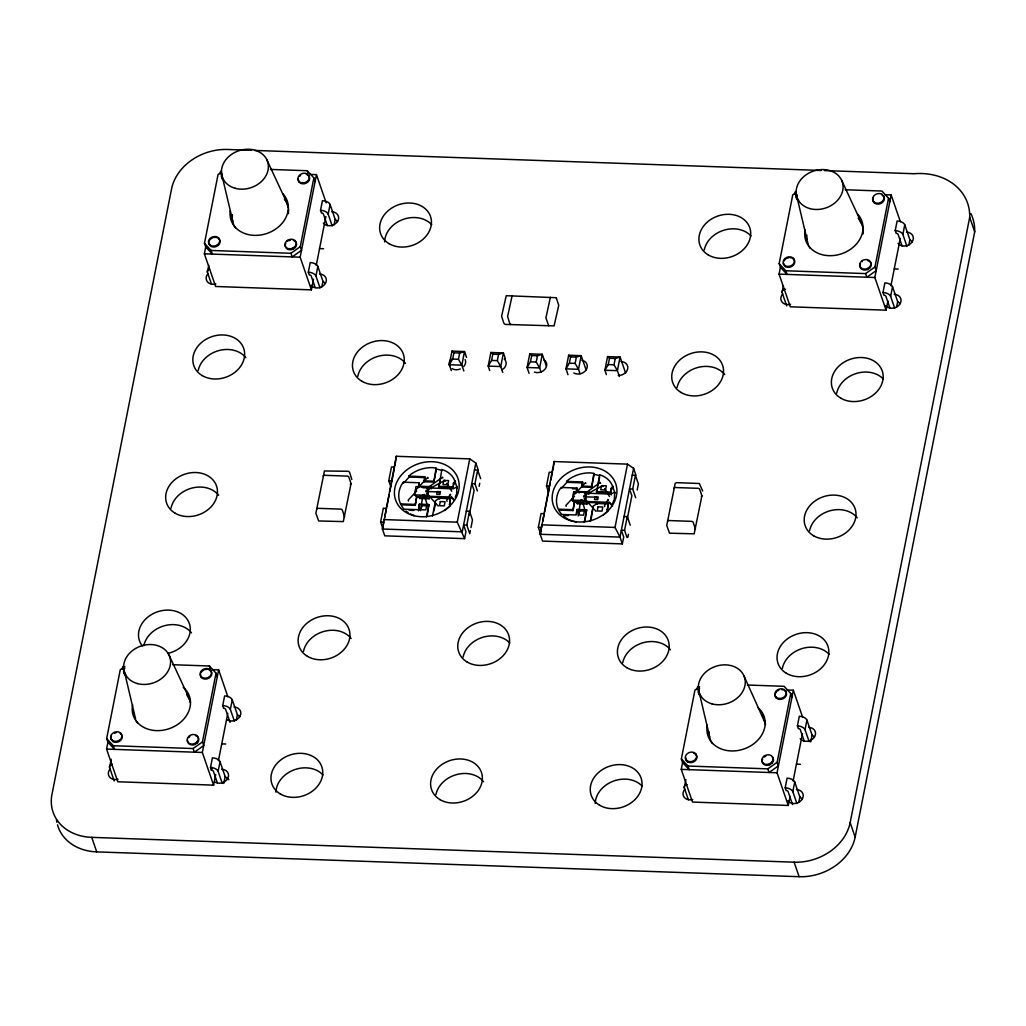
<?xml version="1.0" encoding="UTF-8"?>
<svg xmlns="http://www.w3.org/2000/svg" width="1026" height="1026" viewBox="0 0 1026 1026"><rect width="100%" height="100%" fill="white"/><g stroke="black" fill="none" stroke-linecap="round" stroke-linejoin="round"><path stroke-width="1.5" d="M232.415 214.806L232.197 219.5L233.851 225.412L235.57 227.977M288.421 213.652L288.627 208.945M456.621 493.416L456.903 486.978L453.184 488.812L430.83 488.017L431.1 486.645L421.519 486.298L421.84 487.209M614.369 498.674L614.664 492.236L610.932 494.07L588.591 493.275L588.86 491.903L579.28 491.557L579.01 492.942M709.222 731.961L709.081 735.091L710.723 740.99L712.454 743.568M863.11 233.954L863.328 229.26M477.641 472.614L478.18 469.857L475.833 463.047L469.754 458.879L396.318 456.288L394.933 465.727M553.771 465.496L554.078 461.546L627.514 464.137L633.593 468.305L635.928 475.115M351.841 479.514L349.545 472.229L348.455 471.28L324.447 470.985L315.88 513.231L318.65 520.964L343.3 521.593L351.02 483.644M396.318 456.288L382.429 529.018L384.776 535.828L464.598 538.65L465.958 531.763L463.611 524.966L466.804 525.068L469.767 533.7L470.37 530.634M554.078 461.546L540.189 534.277L542.536 541.087L622.346 543.908L623.705 537.034L621.358 530.224L624.552 530.339L627.027 537.521M466.535 357.407L464.509 351.546L451.979 351.11L449.298 364.743L451.312 370.566M463.842 371.014L461.828 365.179L449.298 364.743L452.671 359.074L453.902 352.803L451.979 351.11M458.442 359.28L459.674 353.008L464.509 351.546L461.828 365.179L458.442 359.28L452.671 359.074M505.42 358.779L503.407 352.931L490.877 352.482L488.196 366.115L489.71 370.489M502.74 372.387L500.714 366.551L488.196 366.115L491.569 360.447L492.801 354.175L490.877 352.482M497.341 360.652L498.572 354.38L503.407 352.931L500.714 366.551L497.341 360.652L491.569 360.447M546.332 366L542.292 354.303L529.775 353.855L527.082 367.488L529.095 373.323M541.125 372.31L539.612 367.936L527.082 367.488L530.455 361.832L531.699 355.547L529.775 353.855M536.226 362.024L537.47 355.753L542.292 354.303L539.612 367.936L536.226 362.024L530.455 361.832M586.244 370.296L581.191 355.676L568.66 355.227L565.98 368.86L567.994 374.695M580.023 373.682L578.51 369.309L565.98 368.86L569.353 363.204L570.584 356.92L568.66 355.227M575.124 363.409L576.356 357.125L581.191 355.676L578.51 369.309L575.124 363.409L569.353 363.204M625.642 373.131L620.089 357.048L607.559 356.612L604.878 370.232L606.379 374.605M619.409 376.516L617.395 370.681L604.878 370.232L608.251 364.576L609.482 358.292L607.559 356.612M614.01 364.781L615.254 358.497L620.089 357.048L617.395 370.681L614.01 364.781L608.251 364.576M106.666 738.566L113.296 745.735L114.54 749.365L107.922 742.196L106.666 738.566L120.26 669.786L124.928 666.477M204.482 243.29L211.112 250.459L212.356 254.089L205.739 246.92L204.482 243.29L218.063 174.51L221.578 172.035M215.704 774.438L213.6 785.147L117.81 781.761L106.563 749.083L107.922 742.196M122.325 669.285L122.863 666.528M313.52 279.162L311.404 289.871L215.627 286.485L204.379 253.807L205.739 246.92M220.128 174.01L220.68 171.265M114.194 780.889L109.577 767.499L111.206 759.24M211.497 284.125L207.393 272.223L208.753 265.336M113.296 745.735L193.119 748.544L194.363 752.186L203.699 745.581L202.455 741.952L216.037 673.171L209.419 666.002L172.701 664.707M211.112 250.459L290.922 253.281L292.179 256.91L301.516 250.306L300.259 246.676L313.853 177.896L307.223 170.726L270.505 169.431M213.6 785.147L202.34 752.468L218.641 669.914L212.267 669.696M311.404 289.871L300.156 257.193L316.457 174.638L310.07 174.42M217.358 782.825L213.344 771.167A1.654 0.872 11.2 0 0 211.433 770.193L210.497 767.474L212.395 757.842A6.592 3.476 11.2 0 1 220.039 761.702L225.156 776.592L223.796 783.466M230.081 722.368L225.566 709.248A1.654 0.872 11.2 0 0 223.655 708.286L222.719 705.567L224.63 695.936A6.592 3.476 11.2 0 1 232.261 699.796L237.391 714.673L236.301 720.188M315.174 287.549L311.16 275.891A1.654 0.872 11.2 0 0 309.249 274.93L308.313 272.198L310.211 262.566A6.592 3.476 11.2 0 1 317.842 266.427L322.972 281.316L321.882 286.818M327.397 225.643L323.382 213.985A1.654 0.872 11.2 0 0 321.471 213.01L320.535 210.292L322.433 200.66A6.592 3.476 11.2 0 1 330.077 204.52L335.194 219.41L334.117 224.912M211.433 770.193L211.972 767.448M218.423 760.689L227.785 713.301M316.239 265.413L325.896 216.499M222.232 783.236L218.128 771.334L220.039 761.702M234.454 721.329L230.363 709.428L232.261 699.796M320.048 287.973L315.944 276.058L317.842 266.427M332.27 226.053L328.166 214.152L330.077 204.52M383.07 529.211L380.595 522.029L383.314 508.268L386.507 508.383M390.726 486.504L388.751 480.758L391.47 466.997L394.664 467.112M384.699 517.553L386.199 509.909M386.815 506.857L389.226 494.622M389.829 491.569L394.356 468.638M418.8 487.273L419.198 482.746L403.346 482.194L401.397 485.016A29.69 24.137 -19 0 0 400.55 503.907L400.871 504.818L415.235 505.318L416.928 496.738L414.401 494.853L416.03 486.593L428.804 487.042L442.527 477.154L442.847 478.052M415.53 491.634L416.069 488.876M415.235 505.318L416.62 495.827M418.48 486.362L419.198 482.746M454.377 499.79L451.555 497.059L429.201 496.276L429.201 498.79L419.621 498.444L419.621 495.93L427.483 496.212L428.804 487.042L426.713 488.389M419.621 498.444L419.621 495.93M419.339 504.189L418.57 510.602L419.339 504.189L428.919 504.535L427.098 516.27M408.81 476.154L411.028 474.179A29.69 24.137 -19 0 1 432.78 467.638L436.101 468.151L436.422 469.049L433.844 482.092L424.264 481.745L424.764 476.718L408.81 476.154L409.118 477.052L403.654 483.092L403.346 482.194M424.264 481.745L424.764 476.718M423.045 494.712L420.378 510.743M427.483 496.212L428.804 487.042M429.201 498.79L429.201 496.276M426.47 516.912L428.919 504.535M433.844 482.092L436.101 468.151M432.485 516.014L435.473 500.88L439.218 498.238L450.388 498.636L449.619 505.048L450.388 498.636M455.531 481.81L453.774 484.015L453.03 487.735L438.846 487.235L441.86 469.51A25.47 20.712 -19 0 1 454.197 479.386L457.211 487.889L456.903 486.978M433.998 510.871L435.499 503.304M438.846 487.235L440.654 478.065M453.03 487.735L453.454 483.105L455.211 480.899M464.598 538.65L457.263 522.17L469.754 458.879M475.833 463.047L462.251 531.84L382.429 529.018L383.788 522.144L380.595 522.029M466.804 525.068L469.523 511.32L466.33 511.204M477.423 490.992L474.948 483.797L477.667 470.036L474.474 469.934M469.28 514.949L474.102 490.492L471.755 483.682L474.948 483.797M470.972 527.582L472.486 519.938L469.523 511.32M479.129 486.311L479.732 483.246M540.83 534.469L538.355 527.287L541.074 513.526L544.267 513.641L542.754 521.285M548.487 491.762L546.499 486.016L549.218 472.255L552.411 472.37L550.898 480.014M541.279 528.775L540.189 534.277L619.999 537.098L622.346 543.908M542.151 524.337L541.548 527.402L538.355 527.287M544.562 512.115L549.397 487.658M550.295 483.066L549.692 486.132L546.499 486.016M552.681 470.998L553.501 466.868M561.286 514.039L558.619 510.076L572.983 510.576L574.688 501.996L572.149 500.111L573.778 491.852L586.551 492.313L600.287 482.412L600.595 483.323M572.47 501.021L573.008 498.264M573.547 495.52L573.778 491.852M572.983 510.576L574.368 501.086M575.996 492.826L576.958 488.004L561.094 487.453L559.144 490.274A29.69 24.137 -19 0 0 558.311 509.165L572.675 509.678M576.548 492.531L576.958 488.004M612.124 505.048L609.303 502.317L586.949 501.534L586.949 504.048L577.369 503.715L577.381 501.188L585.23 501.47L586.551 492.313L584.474 493.647M577.369 503.715L577.381 501.188M584.846 521.529L586.68 509.794L577.099 509.447L576.009 514.962L561.863 514.462M566.557 481.412L568.776 479.437A29.69 24.137 -19 0 1 590.527 472.896L593.862 473.409L594.169 474.32L591.604 487.35L582.024 487.004L582.524 481.976L566.557 481.412L566.878 482.323L561.414 488.363M576.599 514.488L577.138 511.73M582.024 487.004L582.524 481.976M580.806 499.97L578.125 516.014M585.23 501.47L586.551 492.313M586.949 504.048L586.949 501.534M584.23 522.17L586.68 509.794M591.604 487.35L593.862 473.409M590.245 521.272L593.233 506.139L596.965 503.51L608.149 503.894L607.366 510.307L608.149 503.894M613.279 487.068L611.522 489.274L610.791 492.993L596.606 492.493L599.607 474.769A25.47 20.712 -19 0 1 611.945 484.644L614.972 493.147L614.664 492.236M590.861 520.669L593.233 506.139M596.901 490.967L597.504 487.914M598.107 484.849L599.62 477.205M610.791 492.993L611.214 488.363L612.971 486.157M633.593 468.305L619.999 537.098L615.01 527.428L627.514 464.137M624.552 530.339L627.271 516.578L624.077 516.463M635.671 497.687L632.709 489.056L635.427 475.307L632.234 475.192M627.335 518.681L631.862 495.75L629.515 488.953L632.709 489.056M627.822 537.432L628.425 534.366M637.184 490.043L638.39 483.926L635.427 475.307M701.887 495.866L694.166 533.815L669.516 533.187L666.746 525.466L675.198 483.349L676.621 482.656L699.322 483.502L702.656 490.979M681.367 758.881L687.984 766.037L689.241 769.667L682.611 762.51L681.367 758.881L694.948 690.088L699.617 686.792M779.17 263.605L785.801 270.774L787.045 274.404L780.427 267.235L779.17 263.605L792.765 194.825L796.266 192.349M790.097 796.279L788.289 805.448L692.512 802.075L681.251 769.385L682.611 762.51M697.013 689.6L697.552 686.843M887.913 301.016L886.105 310.185L790.315 306.8L779.067 274.122L780.427 267.235M794.829 194.324L795.368 191.567M688.369 799.716L684.265 787.814L685.894 779.555M786.698 305.928L782.081 292.538L783.441 285.651M687.984 766.037L767.807 768.859L769.051 772.488L778.388 765.896L777.144 762.267L790.725 693.473L784.108 686.317L747.39 685.022M785.801 270.774L865.611 273.596L866.867 277.225L876.204 270.62L874.96 266.991L888.542 198.21L881.911 191.041L845.206 189.746M788.289 805.448L777.041 772.77L793.342 690.229L786.955 690.011M886.105 310.185L874.845 277.507L891.145 194.953L884.758 194.735M792.547 804.589L788.032 791.469A1.654 0.872 11.2 0 0 786.121 790.507L785.185 787.788L787.083 778.157A6.592 3.476 11.2 0 1 794.727 782.017L799.844 796.907L798.767 802.409M804.269 741.234L800.254 729.563A1.654 0.872 11.2 0 0 798.343 728.601L797.407 725.882L799.318 716.251A6.592 3.476 11.2 0 1 806.949 720.111L812.079 734.988L810.72 741.875M889.863 307.864L885.848 296.206A1.654 0.872 11.2 0 0 883.937 295.231L883.001 292.513L884.899 282.881A6.592 3.476 11.2 0 1 892.53 286.741L897.66 301.631L896.57 307.133M902.085 245.958L898.071 234.287A1.654 0.872 11.2 0 0 896.16 233.325L895.223 230.606L897.122 220.975A6.592 3.476 11.2 0 1 904.765 224.835L909.882 239.725L908.805 245.227M793.111 780.991L802.473 733.616M890.927 285.728L900.289 238.34M796.92 803.55L792.816 791.649L794.727 782.017M809.142 741.644L805.051 729.73L806.949 720.111M894.736 308.275L890.632 296.373L892.53 286.741M906.958 246.368L902.854 234.467L904.765 224.835M57.494 824.84A49.479 40.232 -19 0 0 96.713 851.875L799.113 876.704A49.479 40.232 -19 0 0 855.145 837.126L850.156 822.608L969.698 217.268A58.302 47.414 -19 0 0 913.999 173.74L824.391 170.572M855.145 837.126L974.7 231.799A58.302 47.414 -19 0 0 970.929 213.626M510.512 323.831L510.063 324.549L507.601 316.47L512.089 295.937M455.275 497.238L456.172 494.699M612.573 503.779L613.92 499.957M548.654 325.755L545.922 317.829L550.398 297.296M416.671 491.018L408.143 500.149L408.451 501.06M574.432 496.276L565.89 505.42L566.211 506.318M417.043 488.722L427.791 477.334L428.099 478.244M574.804 493.981L585.551 482.605L585.859 483.502M294.962 246.586L292.564 248.279A5.771 4.694 -19 0 1 284.933 244.65A5.771 4.694 -19 0 1 292.5 239.302A5.771 4.694 -19 0 1 294.962 246.586L295.27 247.497L292.885 249.19A5.771 4.694 -19 0 1 286.754 248.613A5.771 4.694 -19 0 1 285.767 243.483M444.745 510.627L450.324 505.664L449.298 504.138M197.146 741.862L194.76 743.555A5.771 4.694 -19 0 1 187.117 739.926A5.771 4.694 -19 0 1 194.696 734.578A5.771 4.694 -19 0 1 197.146 741.862L197.467 742.773L195.068 744.453A5.771 4.694 -19 0 1 187.514 739.99M869.65 266.901L867.265 268.594A5.771 4.694 -19 0 1 859.621 264.964A5.771 4.694 -19 0 1 867.201 259.616A5.771 4.694 -19 0 1 869.65 266.901L869.971 267.812L867.573 269.492A5.771 4.694 -19 0 1 861.442 268.927A5.771 4.694 -19 0 1 860.455 263.785M603.609 514.898L608.072 510.922L607.059 509.409M771.834 762.177L769.449 763.857A5.771 4.694 -19 0 1 761.805 760.24A5.771 4.694 -19 0 1 769.385 754.88A5.771 4.694 -19 0 1 771.834 762.177L772.155 763.075L769.757 764.768A5.771 4.694 -19 0 1 763.639 764.203A5.771 4.694 -19 0 1 762.639 759.06M290.922 253.281L300.259 246.676M193.119 748.544L202.455 741.952M865.611 273.596L874.96 266.991M767.807 768.859L777.144 762.267M426.034 490.543L444.758 480.412L445.079 481.322M583.781 495.802L602.519 485.67L602.826 486.58M251.562 150.322L227.554 149.475A49.479 40.232 -19 0 0 171.522 189.053L51.967 794.393A49.479 40.232 -19 0 0 91.712 837.357L96.713 851.875M254.756 150.437L821.185 170.457M319.561 248.6L323.549 248.741M894.249 268.915L898.237 269.056M204.379 253.807L300.156 257.193M779.067 274.122L874.845 277.507M453.902 352.803L459.674 353.008M492.801 354.175L498.572 354.38M531.699 355.547L537.47 355.753M570.584 356.92L576.356 357.125M609.482 358.292L615.254 358.497M566.878 482.323L582.832 482.887M409.118 477.052L425.085 477.616M581.704 486.106L591.284 486.439M423.956 480.835L433.536 481.181M388.751 480.758L391.945 480.861M572.508 488.748L577.266 488.915M596.286 491.582L610.483 492.082M438.538 486.324L452.722 486.824M422.827 487.735L425.97 487.85M583.525 496.764L596.298 497.212L596.606 498.123M425.777 491.492L438.538 491.954L438.859 492.852M572.149 500.111L584.923 500.56M414.401 494.853L427.162 495.301M574.688 501.996L577.689 502.099M587.27 502.432L609.611 503.227L612.445 505.959M416.928 496.738L419.929 496.84M429.509 497.174L451.863 497.969L453.748 499.79M577.061 502.804L586.641 503.138M419.301 497.546L428.881 497.879M400.55 503.907L414.914 504.407M421.25 505.151L429.227 505.433M404.103 509.191L418.249 509.691M563.749 515.424L568.455 515.591M409.13 510.268L413.85 510.435M541.574 524.837L615.01 527.428M383.827 519.566L457.263 522.17M221.744 743.863L225.733 744.004M796.433 764.178L800.434 764.319M106.563 749.083L202.34 752.468M681.251 769.385L777.041 772.77M91.712 837.357L794.111 862.186A49.479 40.232 -19 0 0 850.156 822.608M594.169 474.32L599.928 475.679M436.422 469.049L442.168 470.421L441.86 469.51M883.681 196.12A5.835 4.745 -19 0 1 878.346 203.212A5.835 4.745 -19 0 1 872.921 197.338A5.835 4.745 -19 0 1 881.962 194.273L883.989 197.03A5.835 4.745 -19 0 1 878.41 204.136A5.835 4.745 -19 0 1 873.421 197.838M785.159 265.683L783.466 263.849A5.771 4.694 -19 0 1 788.737 256.833A5.771 4.694 -19 0 1 794.111 262.643A5.771 4.694 -19 0 1 785.159 265.683L785.467 266.593A5.771 4.694 -19 0 0 793.457 265.106A5.771 4.694 -19 0 0 792.713 258.449M785.467 266.593L783.466 263.849M308.993 175.805A5.835 4.745 -19 0 1 303.658 182.897A5.835 4.745 -19 0 1 298.233 177.023A5.835 4.745 -19 0 1 307.274 173.958L309.301 176.716A5.835 4.745 -19 0 1 304.466 183.731A5.835 4.745 -19 0 1 298.284 178.781M784.467 690.447L786.185 692.306A5.835 4.745 -19 0 1 781.35 699.309A5.835 4.745 -19 0 1 775.169 694.358M210.471 245.368L208.778 243.534A5.771 4.694 -19 0 1 214.049 236.531A5.771 4.694 -19 0 1 219.423 242.328A5.771 4.694 -19 0 1 210.471 245.368L210.779 246.278A5.771 4.694 -19 0 0 218.769 244.791A5.771 4.694 -19 0 0 218.012 238.135M210.779 246.278L208.778 243.534M687.343 760.959L685.65 759.125A5.771 4.694 -19 0 1 690.934 752.109A5.771 4.694 -19 0 1 696.308 757.919A5.771 4.694 -19 0 1 687.343 760.959L687.664 761.869A5.771 4.694 -19 0 0 696.077 759.817A5.771 4.694 -19 0 0 693.64 753.199M687.664 761.869L685.65 759.125M211.176 671.081A5.835 4.745 -19 0 1 205.841 678.173A5.835 4.745 -19 0 1 200.416 672.299A5.835 4.745 -19 0 1 209.458 669.234L211.484 671.992A5.835 4.745 -19 0 1 206.649 678.994A5.835 4.745 -19 0 1 200.48 674.056M208.509 669.606A5.835 4.745 -19 0 1 209.779 670.132L211.484 671.992M112.655 740.644L110.962 738.81A5.771 4.694 -19 0 1 116.246 731.794A5.771 4.694 -19 0 1 121.607 737.604A5.771 4.694 -19 0 1 112.655 740.644L112.975 741.554A5.771 4.694 -19 0 0 120.953 740.067A5.771 4.694 -19 0 0 120.209 733.41M112.975 741.554L110.962 738.81M909.882 239.725L912.332 241.777M897.66 301.631L900.11 303.683M335.194 219.41L337.644 221.462M322.972 281.316L325.409 283.368M812.079 734.988L814.516 737.053M799.844 796.907L802.294 798.959M237.391 714.673L239.827 716.738M225.156 776.592L228.824 779.683M556.118 297.707L506.241 295.693L501.586 316.29L503.946 323.511L505.343 324.408L554.091 325.896L558.747 305.312L556.297 297.938M584.179 498.341L595.926 511.269M426.431 493.083L438.166 506.01M883.296 195.992L883.989 197.03M858.223 218.217L862.276 225.079M808.539 245.714L810.258 248.292M785.865 691.396L784.159 689.536A5.835 4.745 -19 0 0 775.105 692.614A5.835 4.745 -19 0 0 780.529 698.475A5.835 4.745 -19 0 0 785.865 691.396L786.185 692.306M308.608 175.677L309.301 176.716M284.394 199.185L286.985 203.045L288.409 207.714M401.756 506.139L403.526 508.781M186.591 694.461L189.772 700.04M136.035 720.675L137.766 723.253M841.628 180.268L861.673 223.36L862.917 227.785M743.812 675.544L765.281 723.304M266.94 159.953L286.985 203.045L288.216 207.47M169.123 655.229L189.182 698.321L190.413 702.746M969.698 217.268L974.7 231.799M891.145 194.953L900.353 221.693M888.542 198.21L889.786 201.84M881.962 194.273L882.283 195.171M873.639 201.686L873.96 202.584M867.265 268.594L867.573 269.492M862.007 260.771L862.327 261.681M793.406 258.347L793.714 259.257M793.342 690.229L802.537 716.969M790.725 693.473L791.982 697.116M775.836 696.949L776.143 697.86M769.449 763.857L769.757 764.768M764.203 756.047L764.511 756.957A5.771 4.694 -19 0 1 765.819 756.226M794.111 862.186L799.113 876.704M709.671 736.809L698.424 689.177M627.271 516.578L630.246 525.197M611.214 488.363L611.522 489.274M610.932 494.07L611.252 494.968M609.495 496.558L604.699 488.594L605.007 489.505M609.303 502.317L609.611 503.227M608.405 500.393L608.085 499.495L604.494 505.638L604.801 506.549M695.59 753.623L695.897 754.533M596.965 503.51L597.286 504.407M588.86 491.903L588.898 494.186L588.591 493.275M579.28 491.557L579.587 492.467M585.179 510.82L581.819 499.611M577.099 509.447L577.407 510.358M477.667 470.036L480.643 478.667M453.454 483.105L453.774 484.015M451.748 491.3L446.938 483.336L447.259 484.246M451.555 497.059L451.863 497.969M450.645 495.135L450.337 494.224L446.733 500.38L447.054 501.291M439.218 498.238L439.526 499.149M431.1 486.645L431.138 488.927L430.83 488.017M316.457 174.638L326.178 202.866M427.419 505.549L424.071 494.352M313.853 177.896L315.097 181.525M307.223 170.726L308.056 173.15M307.274 173.958L307.582 174.869A5.835 4.745 -19 0 0 306.325 174.33M298.951 181.371L299.259 182.269M292.564 248.279L292.885 249.19M287.318 240.469L287.639 241.366M232.799 221.231L221.539 173.586M218.705 238.032L219.025 238.943M218.641 669.914L227.849 696.654M216.037 673.171L217.294 676.801M209.419 666.002L210.253 668.426M209.458 669.234L209.779 670.132M201.134 676.634L201.455 677.545M194.76 743.555L195.068 744.453M120.901 733.308L121.209 734.218M808.129 244.239L796.227 193.901M763.87 718.623L765.511 724.536M135.624 719.2L123.736 668.862M414.363 515.642A29.69 24.137 -19 0 1 410.477 514M408.143 512.628A29.69 24.137 -19 0 1 406.001 511.012M695.089 529.275A1.654 0.872 11.2 0 0 695.333 528.646L693.153 522.298A1.654 0.872 11.2 0 0 691.242 521.336L668.888 520.541A1.654 0.872 11.2 0 0 667.605 521.4M701.335 496.392A1.654 0.872 11.2 0 0 701.861 495.635L699.668 489.274A1.654 0.872 11.2 0 0 697.757 488.312L675.416 487.53A1.654 0.872 11.2 0 0 674.133 488.376M344.236 517.053A1.654 0.872 11.2 0 0 344.48 516.424L342.286 510.076A1.654 0.872 11.2 0 0 340.375 509.101L318.034 508.319A1.654 0.872 11.2 0 0 316.752 509.165M350.302 484.208A1.654 0.872 11.2 0 0 350.995 483.4L348.814 477.052A1.654 0.872 11.2 0 0 346.903 476.09L324.549 475.295A1.654 0.872 11.2 0 0 323.267 476.154M576.304 521.965A29.69 24.137 -19 0 1 573.483 521.323M572.11 520.9A29.69 24.137 -19 0 1 568.224 519.259M567.032 518.605A29.69 24.137 -19 0 1 563.749 516.27M231.991 221.372A29.69 24.137 -19 0 1 232.274 214.934M284.792 199.159A29.69 24.137 -19 0 1 286.78 201.686M282.945 193.799A29.69 24.137 -19 0 1 266.388 233.633A29.69 24.137 -19 0 1 230.222 210.869M209.086 244.444A5.771 4.694 -19 0 1 208.817 242.008M209.253 240.777A5.771 4.694 -19 0 1 212.433 237.942M213.87 237.506A5.771 4.694 -19 0 1 216.768 237.609M293.282 240.315A5.771 4.694 -19 0 1 295.27 247.497M288.947 240.648A5.771 4.694 -19 0 1 290.384 240.212M299.528 176.369A5.835 4.745 -19 0 1 300.618 175.395M222.757 179.576A5.835 4.745 -19 0 1 222.219 174.818M223.45 179.473A5.835 4.745 -19 0 1 221.911 173.907M308.313 272.198A6.592 3.476 11.2 0 1 315.944 276.058M320.535 210.292A6.592 3.476 11.2 0 1 328.166 214.152M207.393 272.223A6.592 3.476 11.2 0 1 209.496 269.184M761.664 714.737A29.69 24.137 -19 0 1 763.665 717.264M757.932 707.581A29.69 24.137 -19 0 1 744.004 748.967A29.69 24.137 -19 0 1 707.312 725.164M685.958 760.035A5.771 4.694 -19 0 1 685.689 757.598M772.411 757.239A5.771 4.694 -19 0 1 772.155 763.075M775.605 693.114A5.835 4.745 -19 0 1 776.4 691.96M777.503 690.985A5.835 4.745 -19 0 1 778.824 690.254M781.774 689.703A5.835 4.745 -19 0 1 783.197 689.921M700.643 695.974A5.835 4.745 -19 0 1 699.091 690.408M700.335 695.064A5.835 4.745 -19 0 1 699.578 688.343M785.185 787.788A6.592 3.476 11.2 0 1 792.816 791.649M797.407 725.882A6.592 3.476 11.2 0 1 805.051 729.73M684.265 787.814A6.592 3.476 11.2 0 1 687.061 784.595M806.577 240.43A29.69 24.137 -19 0 1 806.962 235.249M857.633 214.113A29.69 24.137 -19 0 1 840.332 254.179A29.69 24.137 -19 0 1 805.128 229.888M783.774 264.759A5.771 4.694 -19 0 1 783.441 263.579M783.941 261.091A5.771 4.694 -19 0 1 785.813 258.975M787.122 258.257A5.771 4.694 -19 0 1 788.558 257.821M790.046 257.706A5.771 4.694 -19 0 1 791.456 257.924M867.97 260.63A5.771 4.694 -19 0 1 869.971 267.812M798.459 200.698A5.835 4.745 -19 0 1 796.907 195.132M798.151 199.788A5.835 4.745 -19 0 1 796.599 194.222M883.001 292.513A6.592 3.476 11.2 0 1 890.632 296.373M895.223 230.606A6.592 3.476 11.2 0 1 902.854 234.467M782.081 292.538A6.592 3.476 11.2 0 1 785.608 289.191M183.244 687.266A29.69 24.137 -19 0 1 169.303 728.652A29.69 24.137 -19 0 1 132.623 704.849M111.27 739.72A5.771 4.694 -19 0 1 111.436 736.052M114.617 733.218A5.771 4.694 -19 0 1 116.066 732.782M195.466 735.591A5.771 4.694 -19 0 1 197.467 742.773M188.733 737.604A5.771 4.694 -19 0 1 189.823 736.642M200.916 672.799A5.835 4.745 -19 0 1 204.136 669.94M205.585 669.503A5.835 4.745 -19 0 1 207.085 669.388M125.954 675.659A5.835 4.745 -19 0 1 124.403 670.093M125.647 674.749A5.835 4.745 -19 0 1 124.89 668.029M210.497 767.474A6.592 3.476 11.2 0 1 218.128 771.334M222.719 705.567A6.592 3.476 11.2 0 1 230.363 709.428M109.577 767.499A6.592 3.476 11.2 0 1 112.36 764.28M331.821 211.779A8.375 6.81 -19 0 1 337.195 221.988A8.375 6.81 -19 0 1 323.331 223.027M620.999 361.524A8.375 6.81 -19 0 1 627.72 368.796A8.375 6.81 -19 0 1 618.242 375.49M465.137 359.523A8.375 6.81 -19 0 1 463.765 366.513M460.289 368.975A8.375 6.81 -19 0 1 452.171 368.68M449.709 366.025A8.375 6.81 -19 0 1 451.094 359.036M142.306 645.931A26.381 21.456 -19 0 1 154.118 613.176A26.381 21.456 -19 0 1 189.4 623.693A26.381 21.456 -19 0 1 167.571 653.459M504.228 359.023A8.375 6.81 -19 0 1 502.112 369.758M543.767 359.728A8.375 6.81 -19 0 1 545.281 368.86A8.375 6.81 -19 0 1 534.443 372.105M581.819 360.241A8.375 6.81 -19 0 1 586.218 369.732A8.375 6.81 -19 0 1 573.816 372.977M215.845 283.971A8.375 6.81 -19 0 1 207.265 281.586A8.375 6.81 -19 0 1 208.021 273.57M319.535 273.993A8.375 6.81 -19 0 1 324.909 284.202A8.375 6.81 -19 0 1 311.045 285.241M894.223 294.295A8.375 6.81 -19 0 1 899.597 304.504A8.375 6.81 -19 0 1 885.733 305.556M790.533 304.286A8.375 6.81 -19 0 1 781.953 301.901A8.375 6.81 -19 0 1 782.71 293.885M906.509 232.094A8.375 6.81 -19 0 1 911.883 242.303A8.375 6.81 -19 0 1 898.019 243.342M234.005 707.055A8.375 6.81 -19 0 1 240.097 716.122A8.375 6.81 -19 0 1 227.374 719.944M118.028 779.247A8.375 6.81 -19 0 1 109.449 776.862A8.375 6.81 -19 0 1 110.205 768.846M221.719 769.256A8.375 6.81 -19 0 1 227.81 778.336A8.375 6.81 -19 0 1 215.088 782.158M796.407 789.571A8.375 6.81 -19 0 1 801.793 799.78A8.375 6.81 -19 0 1 787.917 800.831M692.73 799.562A8.375 6.81 -19 0 1 684.137 797.176A8.375 6.81 -19 0 1 684.893 789.148M808.693 727.357A8.375 6.81 -19 0 1 814.08 737.566A8.375 6.81 -19 0 1 800.203 738.617M56.892 822.275A49.479 40.232 -19 0 1 56.494 819.659M275.956 792.2A26.381 21.456 -19 0 1 294.257 769.795A26.381 21.456 -19 0 1 322.998 774.938M595.234 803.486A26.381 21.456 -19 0 1 613.522 781.081A26.381 21.456 -19 0 1 642.263 786.224M143.845 645.739A26.381 21.456 -19 0 1 164.481 625.719A26.381 21.456 -19 0 1 191.477 632.837M782.402 668.311A26.381 21.456 -19 0 1 802.178 648.535A26.381 21.456 -19 0 1 829.072 654.293M622.756 662.668A26.381 21.456 -19 0 1 643.392 642.648A26.381 21.456 -19 0 1 670.388 649.766M463.124 657.025A26.381 21.456 -19 0 1 482.913 637.249A26.381 21.456 -19 0 1 509.794 643.007M303.491 651.382A26.381 21.456 -19 0 1 324.113 631.362A26.381 21.456 -19 0 1 351.123 638.48M435.947 794.599A26.381 21.456 -19 0 1 456.583 774.579A26.381 21.456 -19 0 1 483.579 781.697M171.021 508.165A26.381 21.456 -19 0 1 191.657 488.145A26.381 21.456 -19 0 1 218.653 495.263M809.565 530.737A26.381 21.456 -19 0 1 830.201 510.717A26.381 21.456 -19 0 1 857.197 517.835M198.198 370.591A26.381 21.456 -19 0 1 218.82 350.571A26.381 21.456 -19 0 1 245.817 357.689M836.741 393.163A26.381 21.456 -19 0 1 856.518 373.387A26.381 21.456 -19 0 1 883.412 379.133M677.096 387.52A26.381 21.456 -19 0 1 697.731 367.5A26.381 21.456 -19 0 1 724.728 374.605M357.83 376.234A26.381 21.456 -19 0 1 378.453 356.214A26.381 21.456 -19 0 1 405.462 363.319M384.635 241.905A26.381 21.456 -19 0 1 402.936 219.487A26.381 21.456 -19 0 1 431.677 224.63M704.272 249.946A26.381 21.456 -19 0 1 724.048 230.157A26.381 21.456 -19 0 1 750.942 235.916M421.853 505.6L421.045 509.73L425.828 509.896L426.649 505.78L421.853 505.6M437.256 491.582L436.717 494.34L439.91 494.442L440.449 491.698L437.256 491.582M443.822 480.399L443.001 484.529L447.785 484.695L448.606 480.578L443.822 480.399M440.295 501.586L439.474 505.715L444.258 505.882L445.079 501.752L440.295 501.586M579.613 510.871L578.792 514.988L583.589 515.167L584.397 511.038L579.613 510.871M595.016 496.84L594.464 499.598L597.658 499.7L598.209 496.956L595.016 496.84M601.569 485.67L600.749 489.787L605.545 489.966L606.353 485.837L601.569 485.67M598.043 506.844L597.235 510.974L602.018 511.14L602.826 507.011L598.043 506.844M413.273 515.514A32.986 26.817 -19 0 0 459.032 483.195A32.986 26.817 -19 0 0 408.053 468.972A32.986 26.817 -19 0 0 413.273 515.514M571.033 520.772A32.986 26.817 -19 0 0 616.793 488.453A32.986 26.817 -19 0 0 565.813 474.23A32.986 26.817 -19 0 0 571.033 520.772M235.121 188.271A23.919 19.443 -19 0 0 268.299 164.84A23.919 19.443 -19 0 0 231.337 154.528A23.919 19.443 -19 0 0 235.121 188.271M712.006 703.862A23.919 19.443 -19 0 0 745.171 680.43A23.919 19.443 -19 0 0 708.222 670.119A23.919 19.443 -19 0 0 712.006 703.862M809.809 208.586A23.919 19.443 -19 0 0 842.987 185.155A23.919 19.443 -19 0 0 806.026 174.843A23.919 19.443 -19 0 0 809.809 208.586M137.317 683.547A23.919 19.443 -19 0 0 170.483 660.116A23.919 19.443 -19 0 0 133.521 649.804A23.919 19.443 -19 0 0 137.317 683.547M280.329 793.957A26.381 21.456 -19 0 0 322.395 776.246A26.381 21.456 -19 0 0 287.857 755.829A26.381 21.456 -19 0 0 280.329 793.957M599.594 805.23A26.381 21.456 -19 0 0 641.673 787.532A26.381 21.456 -19 0 0 607.123 767.115A26.381 21.456 -19 0 0 599.594 805.23M786.403 673.3A26.381 21.456 -19 0 0 828.482 655.588A26.381 21.456 -19 0 0 793.932 635.171A26.381 21.456 -19 0 0 786.403 673.3M626.771 667.657A26.381 21.456 -19 0 0 668.837 649.945A26.381 21.456 -19 0 0 634.299 629.528A26.381 21.456 -19 0 0 626.771 667.657M467.125 662.014A26.381 21.456 -19 0 0 509.204 644.315A26.381 21.456 -19 0 0 474.653 623.898A26.381 21.456 -19 0 0 467.125 662.014M307.492 656.371A26.381 21.456 -19 0 0 349.571 638.672A26.381 21.456 -19 0 0 315.02 618.255A26.381 21.456 -19 0 0 307.492 656.371M439.962 799.6A26.381 21.456 -19 0 0 482.04 781.889A26.381 21.456 -19 0 0 447.49 761.472A26.381 21.456 -19 0 0 439.962 799.6M175.023 513.154A26.381 21.456 -19 0 0 217.102 495.443A26.381 21.456 -19 0 0 182.551 475.025A26.381 21.456 -19 0 0 175.023 513.154M813.567 535.726A26.381 21.456 -19 0 0 855.646 518.015A26.381 21.456 -19 0 0 821.095 497.597A26.381 21.456 -19 0 0 813.567 535.726M202.199 375.58A26.381 21.456 -19 0 0 244.278 357.869A26.381 21.456 -19 0 0 209.727 337.451A26.381 21.456 -19 0 0 202.199 375.58M840.743 398.152A26.381 21.456 -19 0 0 882.822 380.441A26.381 21.456 -19 0 0 848.271 360.023A26.381 21.456 -19 0 0 840.743 398.152M681.11 392.509A26.381 21.456 -19 0 0 723.189 374.798A26.381 21.456 -19 0 0 688.638 354.38A26.381 21.456 -19 0 0 681.11 392.509M361.832 381.223A26.381 21.456 -19 0 0 403.911 363.512A26.381 21.456 -19 0 0 369.36 343.094A26.381 21.456 -19 0 0 361.832 381.223M389.008 243.649A26.381 21.456 -19 0 0 431.087 225.938A26.381 21.456 -19 0 0 396.536 205.521A26.381 21.456 -19 0 0 389.008 243.649M708.273 254.935A26.381 21.456 -19 0 0 750.352 237.224A26.381 21.456 -19 0 0 715.802 216.807A26.381 21.456 -19 0 0 708.273 254.935"/></g></svg>
